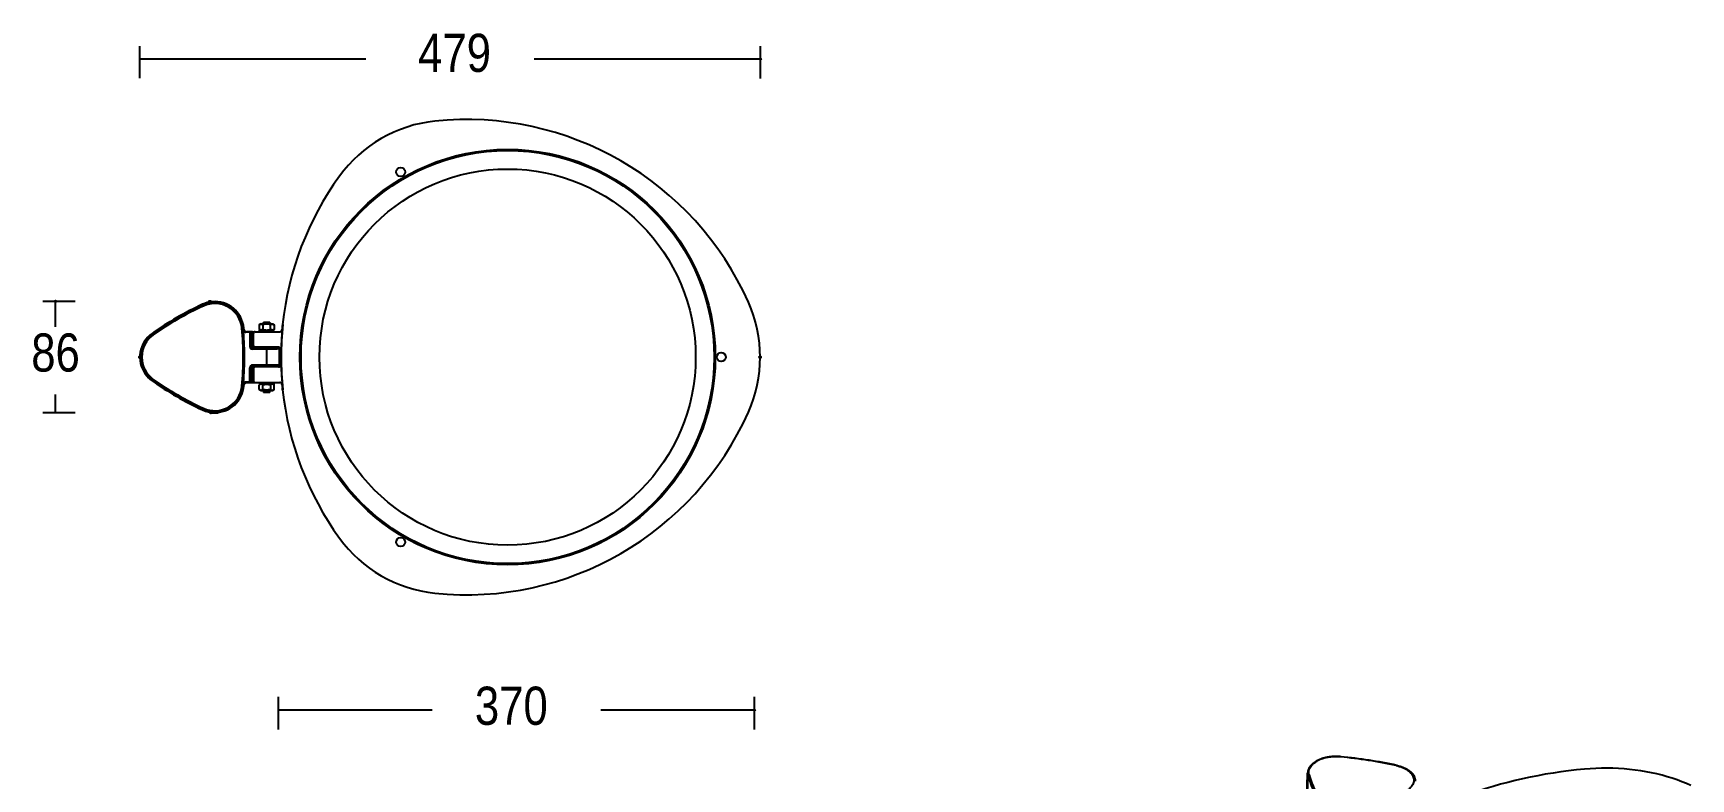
# Model space of a CAD drawing. Extents: x 3 to 197, y 5 to 247.
# Drawn here: x 5.3 to 184.9, y 166 to 246.7 of the extents above; entities that cross this region are included whole.
import ezdxf

# ---------------------------------------------------------------- set-up
doc = ezdxf.new("R2010")
doc.units = 0
doc.layers.add('LIVELLO_1', color=160, linetype='Continuous')
doc.styles.add('STD', font='txt')

# ---------------------------------------------------------------- blocks, each defined once
blk = doc.blocks.new('AI9-BLK1')
at = {"layer": 'LIVELLO_1', "color": 7}
for p, q in [((-83.24, 116.39), (-83.24, 119.88)), ((-16.02, 116.38), (-16.02, 119.88)), ((-83.24, 118.48), (-58.76, 118.48)), ((-40.51, 118.48), (-16.03, 118.48)), ((-90.25, 92.22), (-93.74, 92.22)), ((-92.35, 89.46), (-92.35, 92.21)), ((-75.64, 92.2), (-74.88, 92.2)), ((-73.64, 91.6), (-73.57, 91.71)), ((-79.13, 90.29), (-79.2, 90.4)), ((-70.12, 89.8), (-70.31, 89.7)), ((-69.92, 89.8), (-69.92, 89.9)), ((-69.92, 89.9), (-69.07, 89.9)), ((-69.85, 89.97), (-69.15, 89.97)), ((-69.07, 89.8), (-69.07, 89.9)), ((-71.74, 88.97), (-70.82, 88.94)), ((-71.31, 88.88), (-71.74, 88.88)), ((-71.02, 88.94), (-71.68, 88.94)), ((-71.31, 88.88), (-71.31, 87.34)), ((-71.02, 88.94), (-71.17, 88.88)), ((-71.17, 88.88), (-71.17, 87.34)), ((-71.02, 88.87), (-70.87, 88.87)), ((-70.93, 87.46), (-70.93, 88.73)), ((-70.72, 88.94), (-68.08, 88.94)), ((-70.31, 89.7), (-70.31, 89.18)), ((-70.12, 89.07), (-70.31, 89.18)), ((-70.27, 88.94), (-70.27, 89.07)), ((-70.27, 89.07), (-68.72, 89.07)), ((-68.87, 89.07), (-68.69, 89.18)), ((-68.72, 88.94), (-68.72, 89.07)), ((-67.77, 89.71), (-67.77, 89.55)), ((-67.77, 89.55), (-67.74, 89.71)), ((-83.01, 86.18), (-83.15, 86.18)), ((-72.03, 86.19), (-71.9, 86.19)), ((-71.31, 87.34), (-71.17, 87.34)), ((-71.02, 87.38), (-71.17, 87.34)), ((-70.88, 87.25), (-71.03, 87.2)), ((-71.03, 87.05), (-71.03, 87.2)), ((-69.5, 87.05), (-71.03, 87.05)), ((-69.92, 87.25), (-70.88, 87.25)), ((-68.21, 87.25), (-70.72, 87.25)), ((-69.5, 87.2), (-69.5, 87.05)), ((-69.5, 87.05), (-69.5, 85.32)), ((-68.18, 87.25), (-69.07, 87.25)), ((-68.09, 85.3), (-68.09, 87.08)), ((-67.94, 86.56), (-68.04, 86.47)), ((-68.03, 86.47), (-68.03, 87.11)), ((-71.17, 85.04), (-71.31, 85.04)), ((-71.31, 83.49), (-71.31, 85.04)), ((-71.02, 84.99), (-71.17, 85.04)), ((-71.17, 83.49), (-71.17, 85.04)), ((-69.5, 85.32), (-71.03, 85.32)), ((-71.02, 83.44), (-71.02, 84.99)), ((-69.92, 85.13), (-70.88, 85.13)), ((-68.21, 85.12), (-70.72, 85.12)), ((-69.5, 85.18), (-69.5, 85.32)), ((-68.18, 85.13), (-69.07, 85.13)), ((-67.94, 85.81), (-68.04, 85.9)), ((-68.03, 85.27), (-68.03, 85.9)), ((-71.31, 83.49), (-71.74, 83.49)), ((-71.74, 83.4), (-70.82, 83.44)), ((-71.02, 83.44), (-71.68, 83.44)), ((-71.02, 83.44), (-71.17, 83.49)), ((-71.02, 83.5), (-70.87, 83.51)), ((-70.72, 83.44), (-68.08, 83.44)), ((-70.12, 83.3), (-70.31, 83.19)), ((-70.31, 82.67), (-70.31, 83.19)), ((-70.12, 82.57), (-70.31, 82.67)), ((-70.27, 83.44), (-70.27, 83.3)), ((-70.27, 83.3), (-68.72, 83.3)), ((-68.87, 83.3), (-68.69, 83.19)), ((-68.72, 83.44), (-68.72, 83.3)), ((-67.77, 82.66), (-67.77, 82.82)), ((-67.77, 82.82), (-67.74, 82.66)), ((-92.35, 80.16), (-92.35, 82.15)), ((-79.13, 82.09), (-79.2, 81.97)), ((-69.92, 82.47), (-69.92, 82.57)), ((-69.92, 82.47), (-69.07, 82.47)), ((-69.85, 82.4), (-69.15, 82.4)), ((-69.07, 82.47), (-69.07, 82.57)), ((-90.25, 80.16), (-93.74, 80.16)), ((-75.53, 80.16), (-74.74, 80.16)), ((-73.64, 80.78), (-73.57, 80.66)), ((-68.21, 45.85), (-68.21, 49.38)), ((-16.67, 45.85), (-16.67, 49.38)), ((-68.21, 47.97), (-51.55, 47.97)), ((-33.31, 47.97), (-16.66, 47.97)), ((43.18, 38.35), (43.25, 41.12)), ((43.22, 38.04), (43.29, 40.81))]:
    blk.add_line(p, q, dxfattribs=at)
for points in [[(-76.34, 91.72), (-76.36, 91.77), (-76.38, 91.81), (-76.39, 91.84), (-76.4, 91.85)], [(-70.12, 89.8), (-68.87, 89.8), (-68.69, 89.7)], [(-81.85, 88.7), (-81.84, 88.69), (-81.82, 88.67), (-81.8, 88.63), (-81.77, 88.59)], [(-72.04, 89.33), (-72.05, 89.33), (-72.08, 89.33), (-72.13, 89.32), (-72.18, 89.32)], [(-68.04, 85.9), (-68.04, 86.19), (-68.04, 86.47)], [(-70.88, 85.13), (-71.03, 85.18), (-71.03, 85.32)], [(-81.77, 83.78), (-81.8, 83.74), (-81.82, 83.7), (-81.84, 83.68), (-81.85, 83.67)], [(-72.18, 83.06), (-72.13, 83.05), (-72.08, 83.05), (-72.05, 83.04), (-72.04, 83.04)], [(-70.12, 82.57), (-68.87, 82.57), (-68.69, 82.67)], [(-76.4, 80.53), (-76.4, 80.54), (-76.38, 80.56), (-76.37, 80.6), (-76.35, 80.65)], [(73.23, 41.56), (72.38, 41.47), (71.52, 41.37), (70.68, 41.26), (69.83, 41.14), (68.99, 41), (68.17, 40.85), (67.34, 40.69), (66.52, 40.51), (65.72, 40.33), (64.92, 40.13), (64.13, 39.92), (63.35, 39.69), (62.58, 39.46), (61.82, 39.21), (61.07, 38.96), (60.34, 38.69), (59.61, 38.41), (58.9, 38.12), (58.2, 37.82), (57.52, 37.51)], [(84.76, 39.78), (84.27, 39.99), (83.77, 40.2), (83.26, 40.39), (82.73, 40.57), (82.19, 40.74), (81.64, 40.9), (81.07, 41.04), (80.5, 41.17), (79.92, 41.28), (79.33, 41.38), (78.73, 41.46), (78.13, 41.53), (77.52, 41.59), (76.91, 41.63), (76.3, 41.66), (75.68, 41.67), (75.07, 41.66), (74.46, 41.64), (73.84, 41.61), (73.23, 41.56)], [(43.42, 40.93), (43.41, 40.93), (43.4, 40.93), (43.39, 40.92), (43.38, 40.92), (43.37, 40.92), (43.36, 40.91), (43.35, 40.91), (43.35, 40.9), (43.34, 40.9), (43.33, 40.89), (43.32, 40.88), (43.32, 40.88), (43.31, 40.87), (43.31, 40.86), (43.3, 40.85), (43.3, 40.84), (43.3, 40.83), (43.29, 40.83), (43.29, 40.82), (43.29, 40.81)], [(54.78, 40.75), (54.77, 40.75), (54.77, 40.76), (54.77, 40.77), (54.76, 40.77), (54.76, 40.77), (54.75, 40.78), (54.75, 40.78), (54.74, 40.79), (54.73, 40.79), (54.73, 40.79), (54.72, 40.79), (54.72, 40.8), (54.71, 40.8), (54.7, 40.8), (54.69, 40.8), (54.69, 40.8), (54.67, 40.8), (54.65, 40.8)]]:
    blk.add_lwpolyline(points, dxfattribs=at)
for centre, radius in [((-43.4, 86.19), 22.5), ((-43.4, 86.19), 22.37), ((-43.4, 86.19), 20.37), ((-54.98, 106.23), 0.484), ((-20.26, 86.19), 0.484), ((-16.05, 86.19), 0.0959), ((-54.98, 66.15), 0.484)]:
    blk.add_circle(centre, radius, dxfattribs=at)
for centre, major_axis, ratio in [((-16.02, 118.48), (-0.0005, -0.0954), 0.918759), ((-92.35, 92.22), (0.0964, 0), 0.906167), ((-75.64, 92.2), (0.0968, 0), 0.985844), ((-83.22, 86.19), (0.0959, 0), 0.979553), ((-75.53, 80.18), (0.0959, 0), 0.978463), ((-16.67, 47.97), (0.0877, 0), 0.976709)]:
    blk.add_ellipse(centre, major_axis=major_axis, ratio=ratio, dxfattribs=at)
for points in [[(-17.32, 92.15), (-23.23, 105.32), (-36.91, 113.22), (-51.27, 111.75)], [(-51.27, 111.75), (-55.41, 111.32), (-59.17, 109.15), (-61.61, 105.78)], [(-61.61, 105.78), (-65.03, 101.06), (-67.15, 95.52), (-67.77, 89.71)], [(-73.57, 91.71), (-74.44, 92.21), (-75.49, 92.26), (-76.4, 91.85)], [(-72.18, 89.32), (-72.27, 90.27), (-72.81, 91.12), (-73.64, 91.6)], [(-72.04, 89.33), (-72.14, 90.32), (-72.71, 91.21), (-73.57, 91.71)], [(-17.32, 80.22), (-15.62, 84.02), (-15.62, 88.36), (-17.32, 92.15)], [(-79.13, 90.29), (-80.04, 89.76), (-80.92, 89.2), (-81.77, 88.59)], [(-81.85, 88.7), (-82.66, 88.12), (-83.15, 87.19), (-83.15, 86.18)], [(-81.77, 88.59), (-82.55, 88.04), (-83.01, 87.14), (-83.01, 86.19)], [(-72.03, 86.19), (-72.03, 87.23), (-72.08, 88.28), (-72.18, 89.32)], [(-71.9, 86.19), (-71.9, 87.24), (-71.94, 88.28), (-72.04, 89.33)], [(-72.02, 83.23), (-71.85, 85.2), (-71.85, 87.17), (-72.02, 89.14)], [(-72.02, 89.14), (-72.01, 88.99), (-71.89, 88.88), (-71.74, 88.88)], [(-71.96, 89.19), (-71.96, 89.24), (-71.97, 89.29), (-71.97, 89.34)], [(-70.72, 88.94), (-70.83, 88.94), (-70.93, 88.84), (-70.93, 88.73)], [(-68.08, 88.94), (-67.94, 88.94), (-67.82, 89.04), (-67.8, 89.19)], [(-67.74, 89.71), (-67.99, 87.37), (-67.99, 85), (-67.74, 82.66)], [(-67.83, 88.94), (-67.87, 88.37), (-67.91, 87.81), (-67.92, 87.25)], [(-67.8, 89.19), (-67.81, 89.1), (-67.82, 89.02), (-67.83, 88.94)], [(-67.77, 89.71), (-67.79, 89.51), (-67.81, 89.31), (-67.82, 89.11)], [(-67.77, 89.55), (-67.78, 89.43), (-67.79, 89.31), (-67.8, 89.19)], [(-83.15, 86.19), (-83.15, 85.19), (-82.66, 84.25), (-81.85, 83.67)], [(-83.01, 86.19), (-83.01, 85.23), (-82.55, 84.33), (-81.77, 83.78)], [(-72.18, 83.06), (-72.08, 84.1), (-72.03, 85.14), (-72.03, 86.19)], [(-72.04, 83.04), (-71.95, 84.09), (-71.9, 85.14), (-71.9, 86.19)], [(-71.31, 87.34), (-71.31, 87.18), (-71.18, 87.05), (-71.03, 87.05)], [(-71.17, 87.34), (-71.17, 87.26), (-71.11, 87.2), (-71.03, 87.2)], [(-70.93, 87.46), (-70.93, 87.35), (-70.83, 87.25), (-70.72, 87.25)], [(-68.09, 87.08), (-68.09, 87.15), (-68.16, 87.22), (-68.23, 87.22)], [(-68.03, 87.11), (-68.03, 87.18), (-68.1, 87.25), (-68.18, 87.25)], [(-67.94, 87.05), (-67.95, 86.88), (-67.95, 86.72), (-67.95, 86.55)], [(-67.93, 86.96), (-67.94, 86.45), (-67.94, 85.93), (-67.93, 85.41)], [(-71.03, 85.32), (-71.18, 85.32), (-71.31, 85.19), (-71.31, 85.04)], [(-70.88, 85.13), (-70.95, 85.13), (-71.02, 85.06), (-71.02, 84.99)], [(-68.23, 85.16), (-68.16, 85.16), (-68.09, 85.22), (-68.09, 85.3)], [(-68.18, 85.13), (-68.1, 85.13), (-68.03, 85.19), (-68.03, 85.27)], [(-67.95, 85.82), (-67.95, 85.66), (-67.95, 85.49), (-67.94, 85.32)], [(-67.93, 85.4), (-67.93, 85.31), (-67.93, 85.22), (-67.92, 85.12)], [(-67.92, 85.12), (-67.91, 84.56), (-67.87, 84), (-67.83, 83.44)], [(-81.85, 83.67), (-80.99, 83.06), (-80.11, 82.5), (-79.2, 81.97)], [(-81.77, 83.78), (-80.92, 83.18), (-80.04, 82.61), (-79.13, 82.09)], [(-73.64, 80.78), (-72.81, 81.25), (-72.27, 82.1), (-72.18, 83.06)], [(-73.57, 80.66), (-72.71, 81.16), (-72.14, 82.05), (-72.04, 83.04)], [(-71.74, 83.49), (-71.89, 83.49), (-72.01, 83.38), (-72.02, 83.23)], [(-71.97, 83.04), (-71.97, 83.08), (-71.96, 83.13), (-71.96, 83.18)], [(-67.82, 83.26), (-67.81, 83.06), (-67.79, 82.86), (-67.77, 82.66)], [(-67.8, 83.18), (-67.79, 83.06), (-67.78, 82.94), (-67.77, 82.82)], [(-67.77, 82.66), (-67.15, 76.86), (-65.03, 71.32), (-61.61, 66.59)], [(-79.2, 81.97), (-78.29, 81.45), (-77.36, 80.96), (-76.4, 80.53)], [(-79.13, 82.09), (-78.22, 81.57), (-77.3, 81.08), (-76.35, 80.65)], [(-76.4, 80.53), (-75.49, 80.11), (-74.44, 80.16), (-73.57, 80.66)], [(-76.35, 80.65), (-75.48, 80.25), (-74.47, 80.3), (-73.64, 80.78)], [(-51.27, 60.62), (-36.91, 59.15), (-23.23, 67.05), (-17.32, 80.22)], [(-61.61, 66.59), (-59.17, 63.22), (-55.41, 61.05), (-51.27, 60.62)], [(49.91, 42.52), (48.89, 42.68), (47.87, 42.81), (46.84, 42.91)], [(52.84, 41.96), (51.85, 42.17), (50.86, 42.35), (49.86, 42.5)], [(52.9, 41.97), (51.91, 42.18), (50.91, 42.37), (49.91, 42.52)], [(43.25, 41.13), (43.24, 41.02), (43.26, 40.91), (43.29, 40.81)], [(43.29, 40.81), (43.47, 40.2), (43.69, 39.61), (43.96, 39.04)], [(43.42, 40.93), (43.6, 40.33), (43.82, 39.74), (44.09, 39.17)], [(54.93, 40.27), (54.93, 40.43), (54.89, 40.59), (54.82, 40.74)]]:
    blk.add_open_spline(points, degree=3, dxfattribs=at)
for points, knots in [([(-71.97, 89.34), (-72.14, 91.07), (-73.67, 92.35), (-75.41, 92.18), (-75.76, 92.15), (-76.11, 92.06), (-76.43, 91.91), (-78.34, 91.03), (-80.17, 89.98), (-81.89, 88.76)], [0, 0, 0, 0, 1, 1, 1, 2, 2, 2, 3, 3, 3, 3]), ([(-76.4, 91.85), (-77.36, 91.41), (-78.29, 90.93), (-79.2, 90.4), (-80.11, 89.88), (-80.99, 89.31), (-81.85, 88.7)], [0, 0, 0, 0, 1, 1, 1, 2, 2, 2, 2]), ([(-73.64, 91.6), (-74.47, 92.07), (-75.48, 92.12), (-76.34, 91.72), (-77.3, 91.29), (-78.22, 90.81), (-79.13, 90.29)], [0, 0, 0, 0, 1, 1, 1, 2, 2, 2, 2]), ([(-81.89, 88.76), (-83.31, 87.75), (-83.65, 85.78), (-82.64, 84.36), (-82.43, 84.07), (-82.18, 83.82), (-81.89, 83.61), (-80.17, 82.4), (-78.34, 81.34), (-76.43, 80.46), (-74.85, 79.74), (-72.97, 80.43), (-72.25, 82.01), (-72.1, 82.34), (-72.01, 82.68), (-71.97, 83.04)], [0, 0, 0, 0, 1, 1, 1, 2, 2, 2, 3, 3, 3, 4, 4, 4, 5, 5, 5, 5]), ([(-71.96, 89.19), (-71.95, 89.09), (-71.88, 88.99), (-71.78, 88.95), (-71.75, 88.94), (-71.72, 88.94), (-71.68, 88.94)], [0, 0, 0, 0, 1, 1, 1, 2, 2, 2, 2]), ([(-71.17, 88.88), (-71.17, 88.88), (-71.18, 88.88), (-71.18, 88.88), (-71.18, 88.88), (-71.18, 88.88), (-71.19, 88.88), (-71.19, 88.88), (-71.2, 88.88), (-71.2, 88.88), (-71.21, 88.88), (-71.22, 88.88), (-71.23, 88.88), (-71.23, 88.88), (-71.25, 88.88), (-71.25, 88.88), (-71.25, 88.88), (-71.28, 88.88), (-71.28, 88.88), (-71.28, 88.88), (-71.31, 88.88), (-71.31, 88.88)], [0, 0, 0, 0, 1, 1, 1, 2, 2, 2, 3, 3, 3, 4, 4, 4, 5, 5, 5, 6, 6, 6, 7, 7, 7, 7]), ([(-71.02, 88.94), (-71.02, 88.94), (-71.02, 87.38), (-71.02, 87.38), (-71.02, 87.31), (-70.95, 87.25), (-70.88, 87.25)], [0, 0, 0, 0, 1, 1, 1, 2, 2, 2, 2]), ([(-70.31, 89.7), (-70.29, 89.71), (-70.27, 89.72), (-70.25, 89.73), (-70.23, 89.74), (-70.21, 89.74), (-70.19, 89.75), (-70.17, 89.75), (-70.15, 89.76), (-70.13, 89.76), (-70.11, 89.76), (-70.09, 89.76), (-70.07, 89.76), (-70.05, 89.76), (-70.03, 89.75), (-70.01, 89.75), (-70, 89.74), (-69.98, 89.74), (-69.96, 89.73), (-69.94, 89.72), (-69.92, 89.71), (-69.9, 89.7)], [0, 0, 0, 0, 1, 1, 1, 2, 2, 2, 3, 3, 3, 4, 4, 4, 5, 5, 5, 6, 6, 6, 7, 7, 7, 7]), ([(-69.9, 89.18), (-69.92, 89.17), (-69.94, 89.16), (-69.96, 89.15), (-69.98, 89.14), (-70, 89.14), (-70.01, 89.13), (-70.03, 89.13), (-70.05, 89.12), (-70.07, 89.12), (-70.09, 89.12), (-70.11, 89.12), (-70.13, 89.12), (-70.15, 89.12), (-70.17, 89.13), (-70.19, 89.13), (-70.21, 89.14), (-70.23, 89.14), (-70.25, 89.15), (-70.27, 89.16), (-70.29, 89.17), (-70.31, 89.18)], [0, 0, 0, 0, 1, 1, 1, 2, 2, 2, 3, 3, 3, 4, 4, 4, 5, 5, 5, 6, 6, 6, 7, 7, 7, 7]), ([(-69.9, 89.7), (-69.86, 89.71), (-69.82, 89.72), (-69.79, 89.73), (-69.75, 89.74), (-69.71, 89.74), (-69.67, 89.75), (-69.63, 89.75), (-69.59, 89.76), (-69.55, 89.76), (-69.51, 89.76), (-69.48, 89.76), (-69.44, 89.76), (-69.4, 89.76), (-69.36, 89.75), (-69.32, 89.75), (-69.28, 89.74), (-69.24, 89.74), (-69.2, 89.73), (-69.17, 89.72), (-69.13, 89.71), (-69.09, 89.7), (-69.09, 89.7), (-69.09, 89.18), (-69.09, 89.18), (-69.13, 89.17), (-69.17, 89.16), (-69.2, 89.15), (-69.24, 89.14), (-69.28, 89.14), (-69.32, 89.13), (-69.36, 89.13), (-69.4, 89.12), (-69.44, 89.12), (-69.48, 89.12), (-69.51, 89.12), (-69.55, 89.12), (-69.59, 89.12), (-69.63, 89.13), (-69.67, 89.13), (-69.71, 89.14), (-69.75, 89.14), (-69.79, 89.15), (-69.82, 89.16), (-69.86, 89.17), (-69.9, 89.18), (-69.9, 89.18), (-69.9, 89.7), (-69.9, 89.7)], [0, 0, 0, 0, 1, 1, 1, 2, 2, 2, 3, 3, 3, 4, 4, 4, 5, 5, 5, 6, 6, 6, 7, 7, 7, 8, 8, 8, 9, 9, 9, 10, 10, 10, 11, 11, 11, 12, 12, 12, 13, 13, 13, 14, 14, 14, 15, 15, 15, 16, 16, 16, 16]), ([(-69.09, 89.7), (-69.07, 89.71), (-69.05, 89.72), (-69.03, 89.73), (-69.02, 89.74), (-68.99, 89.74), (-68.98, 89.75), (-68.96, 89.75), (-68.94, 89.76), (-68.92, 89.76), (-68.9, 89.76), (-68.88, 89.76), (-68.86, 89.76), (-68.84, 89.76), (-68.82, 89.75), (-68.8, 89.75), (-68.78, 89.74), (-68.76, 89.74), (-68.74, 89.73), (-68.72, 89.72), (-68.7, 89.71), (-68.69, 89.7), (-68.69, 89.7), (-68.69, 89.18), (-68.69, 89.18), (-68.7, 89.17), (-68.72, 89.16), (-68.74, 89.15), (-68.76, 89.14), (-68.78, 89.14), (-68.8, 89.13), (-68.82, 89.13), (-68.84, 89.12), (-68.86, 89.12), (-68.88, 89.12), (-68.9, 89.12), (-68.92, 89.12), (-68.94, 89.12), (-68.96, 89.13), (-68.98, 89.13), (-68.99, 89.14), (-69.02, 89.14), (-69.03, 89.15), (-69.05, 89.16), (-69.07, 89.17), (-69.09, 89.18)], [0, 0, 0, 0, 1, 1, 1, 2, 2, 2, 3, 3, 3, 4, 4, 4, 5, 5, 5, 6, 6, 6, 7, 7, 7, 8, 8, 8, 9, 9, 9, 10, 10, 10, 11, 11, 11, 12, 12, 12, 13, 13, 13, 14, 14, 14, 15, 15, 15, 15]), ([(-68.23, 87.22), (-68.23, 87.22), (-68.23, 87.22), (-68.23, 87.22), (-68.24, 87.22), (-68.24, 87.22), (-68.24, 87.21), (-68.24, 87.21), (-68.25, 87.21), (-68.25, 87.21), (-68.26, 87.21), (-68.26, 87.21), (-68.27, 87.21), (-68.27, 87.21), (-68.28, 87.21), (-68.28, 87.21), (-68.29, 87.21), (-68.3, 87.21), (-68.3, 87.21), (-68.31, 87.21), (-68.32, 87.21), (-68.33, 87.21), (-68.34, 87.21), (-68.35, 87.21), (-68.36, 87.21), (-68.38, 87.21), (-68.4, 87.21), (-68.43, 87.21), (-68.45, 87.21), (-68.48, 87.2), (-68.51, 87.2), (-68.54, 87.2), (-68.57, 87.2), (-68.6, 87.2), (-68.64, 87.2), (-68.67, 87.2), (-68.71, 87.2), (-68.75, 87.2), (-68.79, 87.2), (-68.82, 87.2), (-68.87, 87.2), (-68.91, 87.2), (-68.95, 87.2), (-69.04, 87.2), (-69.12, 87.2), (-69.21, 87.2), (-69.31, 87.2), (-69.4, 87.2), (-69.5, 87.2), (-69.5, 87.2), (-71.03, 87.2), (-71.03, 87.2)], [0, 0, 0, 0, 1, 1, 1, 2, 2, 2, 3, 3, 3, 4, 4, 4, 5, 5, 5, 6, 6, 6, 7, 7, 7, 8, 8, 8, 9, 9, 9, 10, 10, 10, 11, 11, 11, 12, 12, 12, 13, 13, 13, 14, 14, 14, 15, 15, 15, 16, 16, 16, 17, 17, 17, 17]), ([(-69.07, 87.22), (-69.07, 87.22), (-69.08, 87.22), (-69.08, 87.22), (-69.08, 87.22), (-69.08, 87.22), (-69.08, 87.22), (-69.08, 87.22), (-69.08, 87.22), (-69.08, 87.22), (-69.08, 87.22), (-69.08, 87.22), (-69.08, 87.22), (-69.09, 87.22), (-69.09, 87.21), (-69.1, 87.21), (-69.1, 87.21), (-69.11, 87.21), (-69.12, 87.21), (-69.12, 87.21), (-69.14, 87.21), (-69.14, 87.21), (-69.15, 87.21), (-69.16, 87.21), (-69.17, 87.21), (-69.18, 87.21), (-69.19, 87.21), (-69.2, 87.21), (-69.2, 87.21), (-69.23, 87.21), (-69.23, 87.21), (-69.26, 87.21), (-69.29, 87.21), (-69.31, 87.21), (-69.34, 87.21), (-69.37, 87.21), (-69.4, 87.21), (-69.4, 87.21), (-69.5, 87.21), (-69.5, 87.21), (-69.5, 87.21), (-69.59, 87.21), (-69.59, 87.21), (-69.62, 87.21), (-69.65, 87.21), (-69.68, 87.21), (-69.71, 87.21), (-69.73, 87.21), (-69.76, 87.21), (-69.76, 87.21), (-69.79, 87.21), (-69.79, 87.21), (-69.8, 87.21), (-69.81, 87.21), (-69.82, 87.21), (-69.83, 87.21), (-69.84, 87.21), (-69.85, 87.21), (-69.85, 87.21), (-69.87, 87.21), (-69.87, 87.21), (-69.88, 87.21), (-69.89, 87.21), (-69.89, 87.21), (-69.9, 87.21), (-69.9, 87.22), (-69.91, 87.22), (-69.91, 87.22), (-69.91, 87.22), (-69.91, 87.22), (-69.91, 87.22), (-69.91, 87.22), (-69.91, 87.22), (-69.91, 87.22), (-69.92, 87.22), (-69.92, 87.22), (-69.92, 87.22), (-69.92, 87.22), (-69.92, 87.22)], [0, 0, 0, 0, 1, 1, 1, 2, 2, 2, 3, 3, 3, 4, 4, 4, 5, 5, 5, 6, 6, 6, 7, 7, 7, 8, 8, 8, 9, 9, 9, 10, 10, 10, 11, 11, 11, 12, 12, 12, 13, 13, 13, 14, 14, 14, 15, 15, 15, 16, 16, 16, 17, 17, 17, 18, 18, 18, 19, 19, 19, 20, 20, 20, 21, 21, 21, 22, 22, 22, 23, 23, 23, 24, 24, 24, 25, 25, 25, 26, 26, 26, 26]), ([(-68.09, 87.08), (-68.09, 87.08), (-68.09, 87.08), (-68.09, 87.08), (-68.09, 87.08), (-68.09, 87.08), (-68.09, 87.08), (-68.1, 87.08), (-68.1, 87.07), (-68.1, 87.07), (-68.1, 87.07), (-68.11, 87.07), (-68.11, 87.07), (-68.12, 87.07), (-68.12, 87.07), (-68.13, 87.07), (-68.14, 87.07), (-68.14, 87.07), (-68.15, 87.07), (-68.16, 87.07), (-68.16, 87.07), (-68.17, 87.07), (-68.18, 87.07), (-68.19, 87.07), (-68.2, 87.07), (-68.21, 87.07), (-68.22, 87.07), (-68.23, 87.07), (-68.26, 87.07), (-68.28, 87.07), (-68.31, 87.07), (-68.34, 87.06), (-68.37, 87.06), (-68.4, 87.06), (-68.44, 87.06), (-68.47, 87.06), (-68.5, 87.06), (-68.54, 87.06), (-68.58, 87.06), (-68.62, 87.06), (-68.66, 87.06), (-68.71, 87.06), (-68.75, 87.06), (-68.8, 87.06), (-68.84, 87.06), (-68.89, 87.06), (-68.99, 87.06), (-69.08, 87.06), (-69.18, 87.06), (-69.29, 87.05), (-69.39, 87.05), (-69.5, 87.05)], [0, 0, 0, 0, 1, 1, 1, 2, 2, 2, 3, 3, 3, 4, 4, 4, 5, 5, 5, 6, 6, 6, 7, 7, 7, 8, 8, 8, 9, 9, 9, 10, 10, 10, 11, 11, 11, 12, 12, 12, 13, 13, 13, 14, 14, 14, 15, 15, 15, 16, 16, 16, 17, 17, 17, 17]), ([(-67.92, 87.25), (-67.93, 87.16), (-67.93, 87.06), (-67.93, 86.97), (-67.93, 87.12), (-68.05, 87.25), (-68.21, 87.25), (-68.21, 87.25), (-68.21, 87.25), (-68.21, 87.25)], [0, 0, 0, 0, 1, 1, 1, 2, 2, 2, 3, 3, 3, 3]), ([(-69.5, 85.18), (-69.5, 85.18), (-71.03, 85.18), (-71.03, 85.18), (-71.11, 85.18), (-71.17, 85.11), (-71.17, 85.04)], [0, 0, 0, 0, 1, 1, 1, 2, 2, 2, 2]), ([(-70.72, 85.12), (-70.83, 85.12), (-70.93, 85.03), (-70.93, 84.91), (-70.93, 84.91), (-70.93, 83.65), (-70.93, 83.65), (-70.93, 83.53), (-70.83, 83.44), (-70.72, 83.44)], [0, 0, 0, 0, 1, 1, 1, 2, 2, 2, 3, 3, 3, 3]), ([(-69.07, 85.16), (-69.07, 85.16), (-69.08, 85.16), (-69.08, 85.16), (-69.08, 85.16), (-69.08, 85.16), (-69.08, 85.16), (-69.08, 85.16), (-69.08, 85.16), (-69.08, 85.16), (-69.08, 85.16), (-69.08, 85.16), (-69.08, 85.16), (-69.09, 85.16), (-69.09, 85.16), (-69.1, 85.16), (-69.1, 85.16), (-69.11, 85.16), (-69.12, 85.16), (-69.12, 85.16), (-69.14, 85.16), (-69.14, 85.16), (-69.15, 85.16), (-69.16, 85.16), (-69.17, 85.16), (-69.18, 85.16), (-69.19, 85.16), (-69.2, 85.16), (-69.2, 85.16), (-69.23, 85.16), (-69.23, 85.16), (-69.26, 85.16), (-69.29, 85.16), (-69.31, 85.16), (-69.34, 85.16), (-69.37, 85.16), (-69.4, 85.16), (-69.4, 85.16), (-69.5, 85.16), (-69.5, 85.16), (-69.5, 85.16), (-69.59, 85.16), (-69.59, 85.16), (-69.62, 85.16), (-69.65, 85.16), (-69.68, 85.16), (-69.71, 85.16), (-69.73, 85.16), (-69.76, 85.16), (-69.76, 85.16), (-69.79, 85.16), (-69.79, 85.16), (-69.8, 85.16), (-69.81, 85.16), (-69.82, 85.16), (-69.83, 85.16), (-69.84, 85.16), (-69.85, 85.16), (-69.85, 85.16), (-69.87, 85.16), (-69.87, 85.16), (-69.88, 85.16), (-69.89, 85.16), (-69.89, 85.16), (-69.9, 85.16), (-69.9, 85.16), (-69.91, 85.16), (-69.91, 85.16), (-69.91, 85.16), (-69.91, 85.16), (-69.91, 85.16), (-69.91, 85.16), (-69.91, 85.16), (-69.91, 85.16), (-69.92, 85.16), (-69.92, 85.16), (-69.92, 85.16), (-69.92, 85.16), (-69.92, 85.16)], [0, 0, 0, 0, 1, 1, 1, 2, 2, 2, 3, 3, 3, 4, 4, 4, 5, 5, 5, 6, 6, 6, 7, 7, 7, 8, 8, 8, 9, 9, 9, 10, 10, 10, 11, 11, 11, 12, 12, 12, 13, 13, 13, 14, 14, 14, 15, 15, 15, 16, 16, 16, 17, 17, 17, 18, 18, 18, 19, 19, 19, 20, 20, 20, 21, 21, 21, 22, 22, 22, 23, 23, 23, 24, 24, 24, 25, 25, 25, 26, 26, 26, 26]), ([(-68.09, 85.3), (-68.09, 85.3), (-68.09, 85.3), (-68.09, 85.3), (-68.09, 85.3), (-68.09, 85.3), (-68.09, 85.3), (-68.1, 85.3), (-68.1, 85.3), (-68.1, 85.3), (-68.1, 85.3), (-68.11, 85.3), (-68.11, 85.3), (-68.12, 85.3), (-68.12, 85.3), (-68.13, 85.3), (-68.14, 85.3), (-68.14, 85.3), (-68.15, 85.3), (-68.16, 85.3), (-68.16, 85.3), (-68.17, 85.3), (-68.18, 85.3), (-68.19, 85.3), (-68.2, 85.3), (-68.21, 85.31), (-68.22, 85.31), (-68.23, 85.31), (-68.26, 85.31), (-68.28, 85.31), (-68.31, 85.31), (-68.34, 85.31), (-68.37, 85.31), (-68.4, 85.31), (-68.44, 85.31), (-68.47, 85.31), (-68.5, 85.31), (-68.54, 85.31), (-68.58, 85.31), (-68.62, 85.31), (-68.66, 85.31), (-68.71, 85.31), (-68.75, 85.31), (-68.8, 85.31), (-68.84, 85.31), (-68.89, 85.31), (-68.99, 85.31), (-69.08, 85.32), (-69.18, 85.32), (-69.29, 85.32), (-69.39, 85.32), (-69.5, 85.32)], [0, 0, 0, 0, 1, 1, 1, 2, 2, 2, 3, 3, 3, 4, 4, 4, 5, 5, 5, 6, 6, 6, 7, 7, 7, 8, 8, 8, 9, 9, 9, 10, 10, 10, 11, 11, 11, 12, 12, 12, 13, 13, 13, 14, 14, 14, 15, 15, 15, 16, 16, 16, 17, 17, 17, 17]), ([(-68.23, 85.16), (-68.23, 85.16), (-68.23, 85.16), (-68.23, 85.16), (-68.24, 85.16), (-68.24, 85.16), (-68.24, 85.16), (-68.24, 85.16), (-68.25, 85.16), (-68.25, 85.16), (-68.26, 85.16), (-68.26, 85.16), (-68.27, 85.16), (-68.27, 85.16), (-68.28, 85.16), (-68.28, 85.16), (-68.29, 85.16), (-68.3, 85.16), (-68.3, 85.16), (-68.31, 85.16), (-68.32, 85.16), (-68.33, 85.16), (-68.34, 85.17), (-68.35, 85.17), (-68.36, 85.17), (-68.38, 85.17), (-68.4, 85.17), (-68.43, 85.17), (-68.45, 85.17), (-68.48, 85.17), (-68.51, 85.17), (-68.54, 85.17), (-68.57, 85.17), (-68.6, 85.17), (-68.64, 85.17), (-68.67, 85.17), (-68.71, 85.17), (-68.75, 85.17), (-68.79, 85.17), (-68.82, 85.17), (-68.87, 85.17), (-68.91, 85.17), (-68.95, 85.17), (-69.04, 85.17), (-69.12, 85.18), (-69.21, 85.18), (-69.31, 85.18), (-69.4, 85.18), (-69.5, 85.18)], [0, 0, 0, 0, 1, 1, 1, 2, 2, 2, 3, 3, 3, 4, 4, 4, 5, 5, 5, 6, 6, 6, 7, 7, 7, 8, 8, 8, 9, 9, 9, 10, 10, 10, 11, 11, 11, 12, 12, 12, 13, 13, 13, 14, 14, 14, 15, 15, 15, 16, 16, 16, 16]), ([(-68.21, 85.12), (-68.06, 85.12), (-67.93, 85.25), (-67.93, 85.4), (-67.93, 85.4), (-67.93, 85.4), (-67.93, 85.4)], [0, 0, 0, 0, 1, 1, 1, 2, 2, 2, 2]), ([(-71.68, 83.44), (-71.72, 83.44), (-71.75, 83.43), (-71.78, 83.42), (-71.88, 83.38), (-71.95, 83.29), (-71.96, 83.18)], [0, 0, 0, 0, 1, 1, 1, 2, 2, 2, 2]), ([(-71.31, 83.49), (-71.31, 83.49), (-71.28, 83.49), (-71.28, 83.49), (-71.28, 83.49), (-71.25, 83.49), (-71.25, 83.49), (-71.25, 83.49), (-71.23, 83.49), (-71.23, 83.49), (-71.22, 83.49), (-71.21, 83.49), (-71.2, 83.49), (-71.2, 83.49), (-71.19, 83.49), (-71.19, 83.49), (-71.18, 83.49), (-71.18, 83.49), (-71.18, 83.49), (-71.18, 83.49), (-71.17, 83.49), (-71.17, 83.49)], [0, 0, 0, 0, 1, 1, 1, 2, 2, 2, 3, 3, 3, 4, 4, 4, 5, 5, 5, 6, 6, 6, 7, 7, 7, 7]), ([(-69.9, 83.19), (-69.92, 83.2), (-69.94, 83.21), (-69.96, 83.22), (-69.98, 83.23), (-70, 83.23), (-70.01, 83.24), (-70.03, 83.25), (-70.05, 83.25), (-70.07, 83.25), (-70.09, 83.25), (-70.11, 83.25), (-70.13, 83.25), (-70.15, 83.25), (-70.17, 83.25), (-70.19, 83.24), (-70.21, 83.23), (-70.23, 83.23), (-70.25, 83.22), (-70.27, 83.21), (-70.29, 83.2), (-70.31, 83.19)], [0, 0, 0, 0, 1, 1, 1, 2, 2, 2, 3, 3, 3, 4, 4, 4, 5, 5, 5, 6, 6, 6, 7, 7, 7, 7]), ([(-70.31, 82.67), (-70.29, 82.66), (-70.27, 82.66), (-70.25, 82.65), (-70.23, 82.64), (-70.21, 82.63), (-70.19, 82.63), (-70.17, 82.62), (-70.15, 82.62), (-70.13, 82.61), (-70.11, 82.61), (-70.09, 82.61), (-70.07, 82.61), (-70.05, 82.62), (-70.03, 82.62), (-70.01, 82.63), (-70, 82.63), (-69.98, 82.64), (-69.96, 82.65), (-69.94, 82.66), (-69.92, 82.66), (-69.9, 82.67)], [0, 0, 0, 0, 1, 1, 1, 2, 2, 2, 3, 3, 3, 4, 4, 4, 5, 5, 5, 6, 6, 6, 7, 7, 7, 7]), ([(-69.9, 82.67), (-69.86, 82.66), (-69.82, 82.65), (-69.79, 82.65), (-69.75, 82.64), (-69.71, 82.63), (-69.67, 82.63), (-69.63, 82.62), (-69.59, 82.62), (-69.55, 82.61), (-69.51, 82.61), (-69.48, 82.61), (-69.44, 82.61), (-69.4, 82.62), (-69.36, 82.62), (-69.32, 82.63), (-69.28, 82.63), (-69.24, 82.64), (-69.2, 82.65), (-69.17, 82.65), (-69.13, 82.66), (-69.09, 82.67), (-69.09, 82.67), (-69.09, 83.19), (-69.09, 83.19), (-69.13, 83.2), (-69.17, 83.21), (-69.2, 83.22), (-69.24, 83.23), (-69.28, 83.23), (-69.32, 83.24), (-69.36, 83.25), (-69.4, 83.25), (-69.44, 83.25), (-69.48, 83.25), (-69.51, 83.25), (-69.55, 83.25), (-69.59, 83.25), (-69.63, 83.25), (-69.67, 83.24), (-69.71, 83.23), (-69.75, 83.23), (-69.79, 83.22), (-69.82, 83.21), (-69.86, 83.2), (-69.9, 83.19), (-69.9, 83.19), (-69.9, 82.67), (-69.9, 82.67)], [0, 0, 0, 0, 1, 1, 1, 2, 2, 2, 3, 3, 3, 4, 4, 4, 5, 5, 5, 6, 6, 6, 7, 7, 7, 8, 8, 8, 9, 9, 9, 10, 10, 10, 11, 11, 11, 12, 12, 12, 13, 13, 13, 14, 14, 14, 15, 15, 15, 16, 16, 16, 16]), ([(-69.09, 82.67), (-69.07, 82.66), (-69.05, 82.66), (-69.03, 82.65), (-69.02, 82.64), (-68.99, 82.63), (-68.98, 82.63), (-68.96, 82.62), (-68.94, 82.62), (-68.92, 82.61), (-68.9, 82.61), (-68.88, 82.61), (-68.86, 82.61), (-68.84, 82.62), (-68.82, 82.62), (-68.8, 82.63), (-68.78, 82.63), (-68.76, 82.64), (-68.74, 82.65), (-68.72, 82.66), (-68.7, 82.66), (-68.69, 82.67), (-68.69, 82.67), (-68.69, 83.19), (-68.69, 83.19), (-68.7, 83.2), (-68.72, 83.21), (-68.74, 83.22), (-68.76, 83.23), (-68.78, 83.23), (-68.8, 83.24), (-68.82, 83.25), (-68.84, 83.25), (-68.86, 83.25), (-68.88, 83.25), (-68.9, 83.25), (-68.92, 83.25), (-68.94, 83.25), (-68.96, 83.25), (-68.98, 83.24), (-68.99, 83.23), (-69.02, 83.23), (-69.03, 83.22), (-69.05, 83.21), (-69.07, 83.2), (-69.09, 83.19)], [0, 0, 0, 0, 1, 1, 1, 2, 2, 2, 3, 3, 3, 4, 4, 4, 5, 5, 5, 6, 6, 6, 7, 7, 7, 8, 8, 8, 9, 9, 9, 10, 10, 10, 11, 11, 11, 12, 12, 12, 13, 13, 13, 14, 14, 14, 15, 15, 15, 15]), ([(-67.83, 83.44), (-67.82, 83.35), (-67.81, 83.27), (-67.8, 83.18), (-67.82, 83.33), (-67.94, 83.44), (-68.08, 83.44)], [0, 0, 0, 0, 1, 1, 1, 2, 2, 2, 2]), ([(44.18, 42.41), (44.1, 42.37), (44.02, 42.32), (43.95, 42.27), (43.88, 42.22), (43.81, 42.16), (43.75, 42.1), (43.69, 42.05), (43.63, 41.99), (43.58, 41.93), (43.53, 41.87), (43.48, 41.8), (43.44, 41.74), (43.4, 41.67), (43.37, 41.61), (43.34, 41.54), (43.31, 41.47), (43.29, 41.4), (43.27, 41.33), (43.26, 41.26), (43.25, 41.19), (43.25, 41.12)], [0, 0, 0, 0, 1, 1, 1, 2, 2, 2, 3, 3, 3, 4, 4, 4, 5, 5, 5, 6, 6, 6, 7, 7, 7, 7]), ([(43.42, 40.93), (43.4, 41.01), (43.39, 41.08), (43.38, 41.16), (43.38, 41.24), (43.38, 41.32), (43.4, 41.39), (43.41, 41.47), (43.44, 41.55), (43.47, 41.62), (43.5, 41.7), (43.54, 41.77), (43.59, 41.84), (43.64, 41.91), (43.7, 41.98), (43.76, 42.05), (43.83, 42.12), (43.9, 42.18), (43.98, 42.24), (44.06, 42.3), (44.15, 42.36), (44.24, 42.41)], [0, 0, 0, 0, 1, 1, 1, 2, 2, 2, 3, 3, 3, 4, 4, 4, 5, 5, 5, 6, 6, 6, 7, 7, 7, 7]), ([(46.84, 42.91), (46.7, 42.92), (46.56, 42.93), (46.43, 42.93), (46.29, 42.94), (46.15, 42.93), (46.02, 42.92), (45.88, 42.92), (45.74, 42.9), (45.61, 42.88), (45.48, 42.86), (45.35, 42.84), (45.22, 42.81), (45.09, 42.78), (44.96, 42.75), (44.84, 42.71), (44.72, 42.67), (44.61, 42.62), (44.49, 42.57), (44.39, 42.53), (44.28, 42.47), (44.18, 42.41)], [0, 0, 0, 0, 1, 1, 1, 2, 2, 2, 3, 3, 3, 4, 4, 4, 5, 5, 5, 6, 6, 6, 7, 7, 7, 7]), ([(49.86, 42.5), (48.85, 42.66), (47.83, 42.79), (46.81, 42.89), (46.68, 42.9), (46.55, 42.91), (46.42, 42.91), (46.28, 42.91), (46.15, 42.91), (46.02, 42.9), (45.88, 42.89), (45.75, 42.88), (45.62, 42.86), (45.49, 42.84), (45.36, 42.82), (45.24, 42.79), (45.12, 42.76), (45, 42.73), (44.88, 42.69), (44.76, 42.66), (44.65, 42.61), (44.54, 42.57), (44.44, 42.52), (44.34, 42.47), (44.24, 42.41)], [0, 0, 0, 0, 1, 1, 1, 2, 2, 2, 3, 3, 3, 4, 4, 4, 5, 5, 5, 6, 6, 6, 7, 7, 7, 8, 8, 8, 8]), ([(52.84, 41.96), (52.96, 41.93), (53.08, 41.9), (53.2, 41.86), (53.32, 41.82), (53.43, 41.78), (53.54, 41.74), (53.65, 41.69), (53.75, 41.64), (53.85, 41.59), (53.94, 41.54), (54.03, 41.48), (54.12, 41.42), (54.2, 41.36), (54.27, 41.3), (54.34, 41.23), (54.41, 41.17), (54.47, 41.1), (54.52, 41.02), (54.58, 40.95), (54.62, 40.88), (54.65, 40.8)], [0, 0, 0, 0, 1, 1, 1, 2, 2, 2, 3, 3, 3, 4, 4, 4, 5, 5, 5, 6, 6, 6, 7, 7, 7, 7]), ([(52.9, 41.97), (53.03, 41.94), (53.16, 41.91), (53.28, 41.87), (53.4, 41.83), (53.52, 41.79), (53.64, 41.74), (53.75, 41.7), (53.85, 41.64), (53.96, 41.59), (54.06, 41.53), (54.15, 41.47), (54.24, 41.4), (54.33, 41.34), (54.41, 41.27), (54.48, 41.2), (54.55, 41.13), (54.62, 41.06), (54.68, 40.98), (54.73, 40.9), (54.78, 40.82), (54.82, 40.74)], [0, 0, 0, 0, 1, 1, 1, 2, 2, 2, 3, 3, 3, 4, 4, 4, 5, 5, 5, 6, 6, 6, 7, 7, 7, 7]), ([(54.65, 40.8), (54.69, 40.73), (54.71, 40.65), (54.73, 40.58), (54.75, 40.5), (54.76, 40.42), (54.75, 40.35), (54.75, 40.27), (54.74, 40.19), (54.72, 40.12), (54.7, 40.04), (54.67, 39.96), (54.64, 39.89), (54.6, 39.82), (54.55, 39.74), (54.5, 39.68), (54.44, 39.6), (54.38, 39.53), (54.31, 39.47), (54.24, 39.4), (54.16, 39.34), (54.08, 39.28)], [0, 0, 0, 0, 1, 1, 1, 2, 2, 2, 3, 3, 3, 4, 4, 4, 5, 5, 5, 6, 6, 6, 7, 7, 7, 7])]:
    blk.add_open_spline(points, degree=3, knots=knots, dxfattribs=at)
at = {"layer": 'LIVELLO_1', "color": 7, "char_height": 4.1302, "attachment_point": 1, "style": 'STD'}
for s, insert in [('\\fArial Narrow|b0|i0;\\H4.1302;\\C7;479', (-53.09, 121.21)), ('\\fArial Narrow|b0|i0;\\H4.1302;\\C7;86', (-94.99, 88.75)), ('\\fArial Narrow|b0|i0;\\H4.1302;\\C7;370', (-46.94, 50.49))]:
    blk.add_mtext(s, dxfattribs=dict(at, insert=insert))

msp = doc.modelspace()

# ---------------------------------------------------------------- block references
at = {"layer": 'LIVELLO_1', "color": 7}
msp.add_blockref('AI9-BLK1', (100.106551, 125.448243), dxfattribs=at)

doc.saveas('drawing.dxf')
